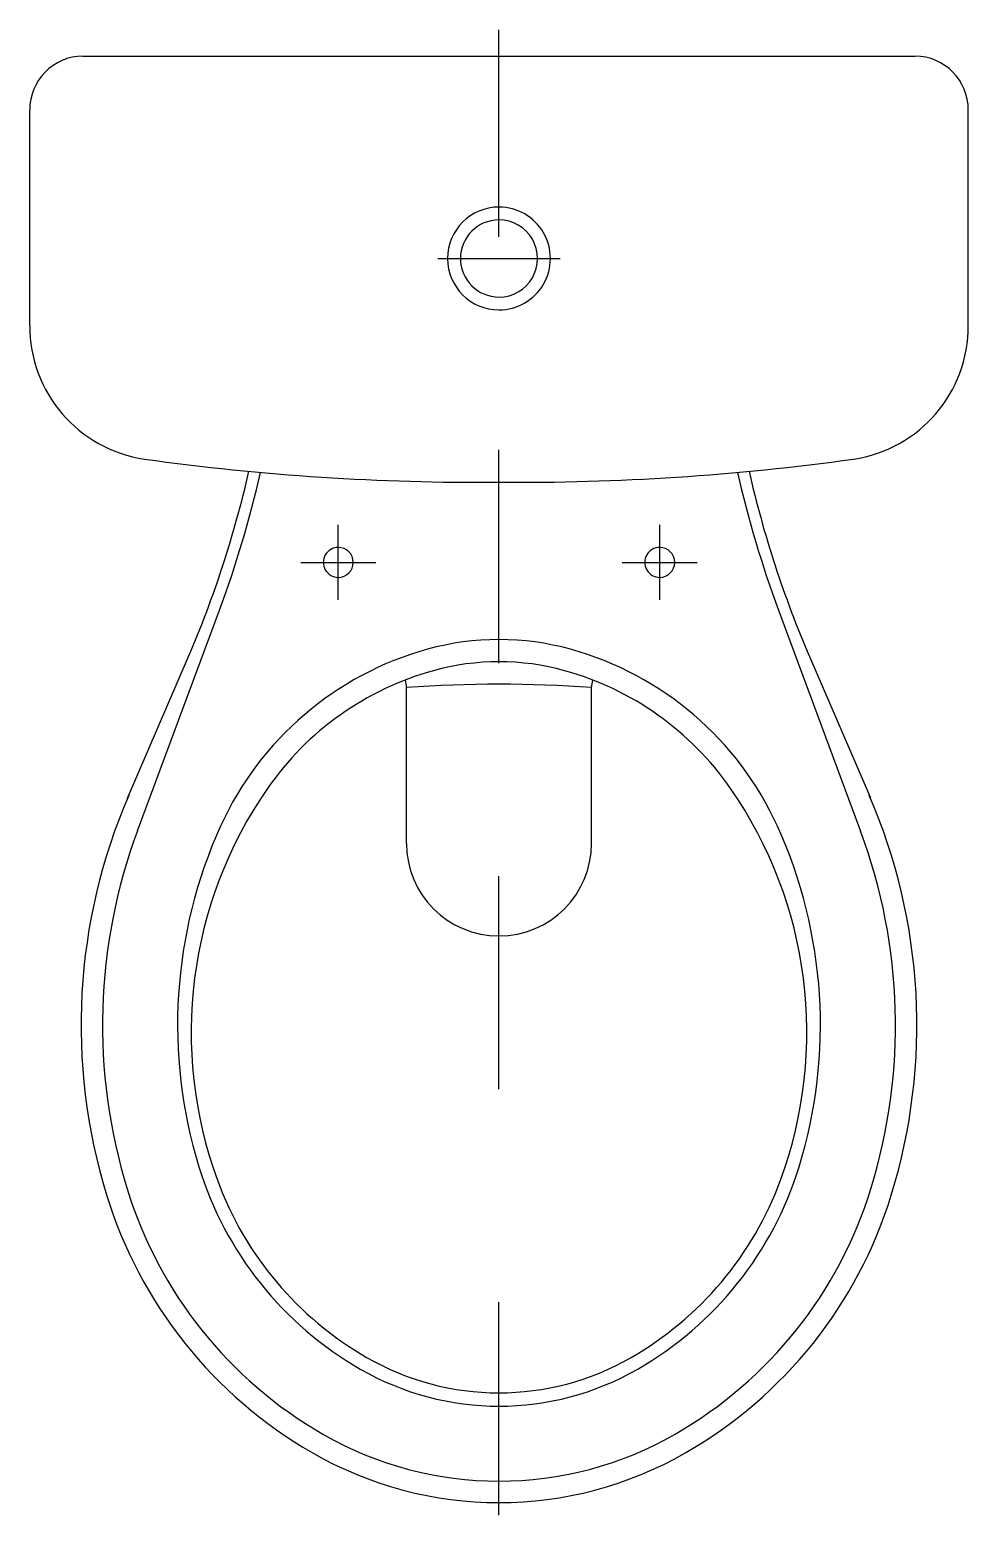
# Model space of a CAD drawing. Extents: x -997.115 to -996.674, y 912.669 to 913.367.
import ezdxf

# ---------------------------------------------------------------- set-up
doc = ezdxf.new("R2010")
doc.units = 0
doc.header["$LTSCALE"] = 0.2
doc.header["$MEASUREMENT"] = 0
doc.linetypes.add('AXES', pattern=[0.54, 0.3, -0.08, 0.08, -0.08])
doc.linetypes.add('CONTINU', pattern=[0])
doc.layers.get('0').update_dxf_attribs({"linetype": 'CONTINUOUS'})
doc.layers.add('DECA_EIXOS', color=5, linetype='AXES')

msp = doc.modelspace()

# ---------------------------------------------------------------- linework, layer by layer
at = {"linetype": 'CONTINU'}
for points in [[(-997.08958, 913.35432, 0.414173), (-997.11452, 913.32899)], [(-996.67428, 913.32899, 0.41418), (-996.69921, 913.35432)], [(-996.8944, 913.28346, 1), (-996.8944, 913.23521)], [(-996.8944, 913.23521, 1.000006), (-996.8944, 913.28346)], [(-996.8944, 913.27742, 1), (-996.8944, 913.24124)], [(-996.8944, 913.24124, 1.000013), (-996.8944, 913.27742)], [(-997.11452, 913.22792, 0.374031), (-997.06066, 913.16518)], [(-996.72814, 913.16518, 0.374033), (-996.67428, 913.22792)], [(-997.06066, 913.16518, 0.036585), (-996.8944, 913.15432)], [(-996.8944, 913.15432, 0.036584), (-996.72814, 913.16518)], [(-997.04007, 913.07245, 0.045607), (-997.01171, 913.15944)], [(-997.02553, 913.0942, 0.033274), (-997.00628, 913.15893)], [(-996.78252, 913.15893, 0.033274), (-996.76327, 913.0942)], [(-996.77709, 913.15944, 0.045607), (-996.74873, 913.07245)], [(-996.96979, 913.12374, 1.000442), (-996.96979, 913.10967)], [(-996.96979, 913.10967, 1), (-996.96979, 913.12374)], [(-996.81901, 913.12374, 1.000244), (-996.81901, 913.10967)], [(-996.81901, 913.10967, 1), (-996.81901, 913.12374)], [(-996.86082, 913.07592, 0.136099), (-996.92798, 913.07592)], [(-996.92798, 913.07592, 0.222213), (-997.02498, 912.99294)], [(-996.86361, 913.06586, 0.136099), (-996.92519, 913.06586)], [(-996.76379, 912.99288, 0.222214), (-996.86082, 913.07592)], [(-996.92519, 913.06586, 0.175423), (-997.00306, 913.01052)], [(-996.7858, 913.01062, 0.175424), (-996.86361, 913.06586)], [(-996.85101, 913.05793, 0.036018), (-996.93779, 913.05793)], [(-997.06807, 913.00736, 0.178631), (-997.07849, 912.81993)], [(-997.00306, 913.01052, 0.244102), (-997.02649, 912.82675)], [(-996.76231, 912.82675, 0.244266), (-996.7858, 913.01062)], [(-996.71037, 912.81973, 0.178631), (-996.72072, 913.00736)], [(-997.02498, 912.99294, 0.183082), (-997.03519, 912.83303)], [(-996.7536, 912.83303, 0.183004), (-996.76379, 912.99288)], [(-997.06397, 912.9907, 0.165177), (-997.06884, 912.82268)], [(-996.71995, 912.82268, 0.164972), (-996.72475, 912.9905)], [(-996.93779, 912.98477, 0.999992), (-996.85101, 912.98477)], [(-997.03519, 912.83303, 0.189698), (-996.95945, 912.73807)], [(-996.82935, 912.73807, 0.189698), (-996.7536, 912.83303)], [(-997.02649, 912.82675, 0.175836), (-996.95652, 912.74359)], [(-996.83246, 912.74348, 0.175836), (-996.76231, 912.82675)], [(-997.07849, 912.81993, 0.18996), (-996.98203, 912.69887)], [(-997.06884, 912.82268, 0.189698), (-996.97702, 912.70756)], [(-996.81178, 912.70756, 0.189698), (-996.71995, 912.82268)], [(-996.80677, 912.69887, 0.189698), (-996.71037, 912.81973)], [(-996.95652, 912.74359, 0.267755), (-996.83246, 912.74348)], [(-996.95945, 912.73807, 0.267523), (-996.82935, 912.73807)], [(-996.97702, 912.70756, 0.267374), (-996.81178, 912.70756)], [(-996.98203, 912.69887, 0.267822), (-996.80677, 912.69887)]]:
    msp.add_lwpolyline(points, format="xyb", dxfattribs=at)
for points in [[(-997.08958, 913.35432), (-996.69921, 913.35432)], [(-997.11452, 913.22792), (-997.11452, 913.32899)], [(-996.67428, 913.22792), (-996.67428, 913.32899)], [(-997.06397, 912.9907), (-997.02553, 913.0942)], [(-996.76327, 913.0942), (-996.72475, 912.9905)], [(-997.06867, 913.00597), (-997.04007, 913.07245)], [(-996.74873, 913.07245), (-996.72021, 913.00616)], [(-996.93846, 913.06146), (-996.93779, 913.05793)], [(-996.93779, 912.98477), (-996.93779, 913.05793)], [(-996.85101, 913.05793), (-996.85034, 913.06147)], [(-996.85101, 912.98477), (-996.85101, 913.05793)]]:
    msp.add_lwpolyline(points, dxfattribs=at)
at = {"layer": 'DECA_EIXOS'}
for points in [[(-996.8944, 912.66946), (-996.8944, 913.3667)], [(-996.92305, 913.25933), (-996.86575, 913.25933)], [(-996.96979, 913.09911), (-996.96979, 913.1343)], [(-996.81901, 913.09911), (-996.81901, 913.1343)], [(-996.98738, 913.11671), (-996.9522, 913.11671)], [(-996.8366, 913.11671), (-996.80142, 913.11671)]]:
    msp.add_lwpolyline(points, dxfattribs=at)

doc.saveas('drawing.dxf')
